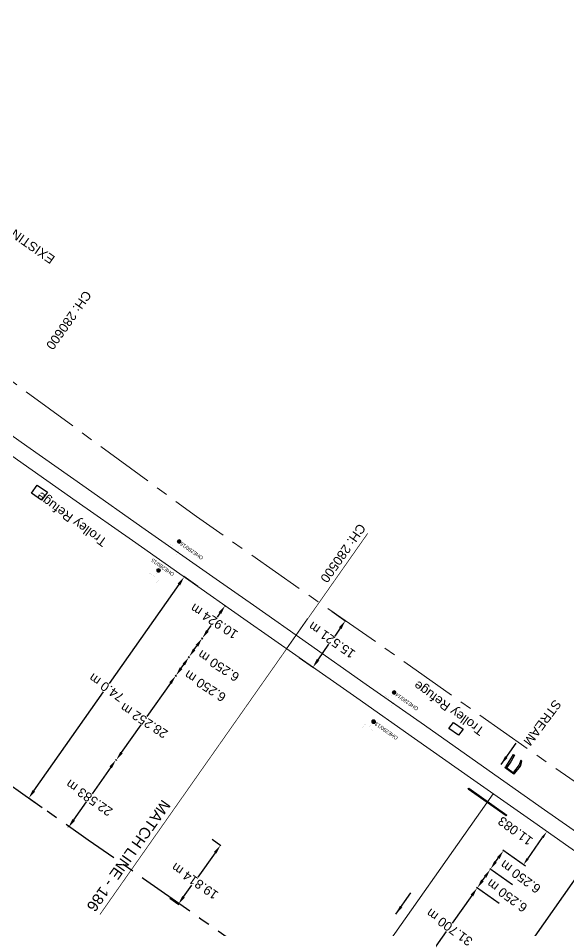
# Model space of a CAD drawing. Header units: metres. Extents: x 646303 to 662875, y 3366650 to 3378730.
# Drawn here: x 660478.3 to 660628.8, y 3368228 to 3368477.6 of the extents above; entities that cross this region are included whole.
import ezdxf
from ezdxf.enums import TextEntityAlignment as Align

# ---------------------------------------------------------------- set-up
doc = ezdxf.new("R2010")
doc.units = ezdxf.units.M
doc.header["$MEASUREMENT"] = 0
doc.header["$PDMODE"] = 3
doc.header["$PDSIZE"] = 0.5
doc.linetypes.add('CENTER', pattern=[50.8, 31.75, -6.35, 6.35, -6.35])
doc.linetypes.add('PHANTOM2', pattern=[1.25, 0.625, -0.125, 0.125, -0.125, 0.125, -0.125])
for name, color, linetype, lineweight in [('BOUNDARY DIMENTION', 10, 'Continuous', 0), ('BRIDGE DETAILS PLAN', 7, 'Continuous', 0), ('CANAL BOTTOM', 5, 'Continuous', 0), ('Existing Chainage', 7, 'Continuous', 0), ('Existing IR Track', 143, 'Continuous', 0), ('Existing Railway Boundary', 7, 'CENTER', 0), ('OHE MAST', 8, 'Continuous', 0), ('OHE MAST TEXT', 8, 'Continuous', 0)]:
    doc.layers.add(name, color=color, linetype=linetype, lineweight=lineweight)
for name, color, linetype in [('CULVERT_PARAPET', 7, 'Continuous'), ('DFCC Boundary', 6, 'CENTER'), ('Dimension', 10, 'Continuous'), ('MATCH LINE', 7, 'Continuous'), ('RETAINING_WALL', 7, 'Continuous'), ('Side Details', 251, 'Continuous'), ('TOPO_TEXT', 251, 'Continuous'), ('TROLLEY_STAND', 7, 'Continuous')]:
    doc.layers.add(name, color=color, linetype=linetype)
doc.styles.get("Standard").update_dxf_attribs({"font": 'arial.ttf'})
doc.styles.add('Style-Arial', font='arial.ttf')
doc.dimstyles.new('DIM', dxfattribs={"dimtxt": 2.5, "dimasz": 2.5, "dimexe": 0.18, "dimexo": 0.0625, "dimgap": 0.09, "dimtad": 0, "dimtih": 1, "dimtoh": 1, "dimdec": 3, "dimzin": 0, "dimdsep": 46, "dimtxsty": 'Standard', "dimcen": 0.09, "dimadec": 0, "dimazin": 0, "dimtfac": 1, "dimtdec": 3, "dimtofl": 0, "dimtmove": 0, "dimatfit": 3, "dimfxl": 1, "dimtolj": 1, "dimtzin": 0, "dimarcsym": 0})
doc.dimstyles.new('ISO-25', dxfattribs={"dimtxt": 2.5, "dimasz": 2.5, "dimexe": 1.25, "dimexo": 0.625, "dimtad": 1, "dimtxsty": 'Standard', "dimcen": 2.5, "dimadec": 0, "dimazin": 0, "dimtfac": 1, "dimtmove": 0, "dimatfit": 3, "dimfxl": 1, "dimarcsym": 0})
doc.dimstyles.get("Standard").update_dxf_attribs({"dimtxt": 2.5, "dimasz": 2, "dimexe": 0.18, "dimexo": 0.0625, "dimgap": 0.09, "dimtad": 0, "dimtih": 1, "dimtoh": 1, "dimdec": 3, "dimzin": 0, "dimdsep": 46, "dimtxsty": 'Standard', "dimcen": 0.09, "dimadec": 0, "dimazin": 0, "dimtfac": 1, "dimtdec": 3, "dimtofl": 0, "dimtmove": 0, "dimatfit": 3, "dimfxl": 1, "dimtolj": 1, "dimtzin": 0, "dimarcsym": 0})

# ---------------------------------------------------------------- blocks, each defined once
blk = doc.blocks.new('OHE MAST')
h = blk.add_hatch(color=256)
edge = h.paths.add_edge_path()
edge.add_arc((0, 0), 0.514, 0, 360)
at = {"const_width": 0.01, "flags": 128}
for points in [[(1.5, 3.5), (1.5, 2), (-1.5, 2), (-1.5, 3.5)], [(0, 2), (0, 0)]]:
    blk.add_lwpolyline(points, dxfattribs=at)
blk.add_circle((0, 0), 0.514)
blk = doc.blocks.new('*D1570')
at = {"layer": 'Defpoints', "color": 0, "transparency": 16777216}
for p in [(660607.38, 3368244.77), (660613.44, 3368240.5), (660609.84, 3368235.39)]:
    blk.add_point(p, dxfattribs=at)
at = {"layer": 'Dimension', "color": 0, "lineweight": -2, "transparency": 16777216}
for p, q in [((660605.22, 3368241.71), (660605.94, 3368242.73)), ((660613.39, 3368240.53), (660607.23, 3368244.88)), ((660609.79, 3368235.43), (660603.63, 3368239.77))]:
    blk.add_line(p, q, dxfattribs=at)
at = {"layer": 'Dimension', "color": 0, "transparency": 16777216}
for points in [[(660606.28, 3368242.49), (660605.6, 3368242.97), (660607.38, 3368244.77)], [(660605.56, 3368241.47), (660604.88, 3368241.95), (660603.78, 3368239.66)]]:
    blk.add_solid(points, dxfattribs=at)
at = {"layer": 'Dimension', "color": 0, "lineweight": 0, "transparency": 16777216, "insert": (660611.94, 3368237.57), "char_height": 2.5, "attachment_point": 5, "rotation": 143.8187}
blk.add_mtext('\\A1;6.250 m', dxfattribs=at)
blk = doc.blocks.new('*D1571')
at = {"layer": 'Defpoints', "color": 0, "transparency": 16777216}
for p in [(660610.98, 3368249.88), (660617.04, 3368245.61), (660613.44, 3368240.5)]:
    blk.add_point(p, dxfattribs=at)
at = {"layer": 'Dimension', "color": 0, "lineweight": -2, "transparency": 16777216}
for p, q in [((660608.82, 3368246.82), (660609.54, 3368247.84)), ((660616.99, 3368245.64), (660610.83, 3368249.98)), ((660613.39, 3368240.53), (660607.23, 3368244.88))]:
    blk.add_line(p, q, dxfattribs=at)
at = {"layer": 'Dimension', "color": 0, "transparency": 16777216}
for points in [[(660609.88, 3368247.6), (660609.2, 3368248.08), (660610.98, 3368249.88)], [(660609.16, 3368246.58), (660608.48, 3368247.06), (660607.38, 3368244.77)]]:
    blk.add_solid(points, dxfattribs=at)
at = {"layer": 'Dimension', "color": 0, "lineweight": 0, "transparency": 16777216, "insert": (660615.61, 3368242.73), "char_height": 2.5, "attachment_point": 5, "rotation": 143.8187}
blk.add_mtext('\\A1;6.250 m', dxfattribs=at)
blk = doc.blocks.new('*D1572')
at = {"layer": 'Defpoints', "color": 0, "transparency": 16777216}
for p in [(660603.78, 3368239.66), (660609.84, 3368235.39), (660591.58, 3368209.48)]:
    blk.add_point(p, dxfattribs=at)
at = {"layer": 'Dimension', "color": 0, "lineweight": -2, "transparency": 16777216}
for p, q in [((660609.79, 3368235.43), (660603.63, 3368239.77)), ((660602.34, 3368237.62), (660596.98, 3368230.03)), ((660586.95, 3368215.8), (660595.41, 3368227.79)), ((660591.53, 3368209.52), (660585.37, 3368213.86))]:
    blk.add_line(p, q, dxfattribs=at)
at = {"layer": 'Dimension', "color": 0, "transparency": 16777216}
for points in [[(660602.68, 3368237.38), (660602, 3368237.86), (660603.78, 3368239.66)], [(660587.29, 3368215.56), (660586.61, 3368216.04), (660585.51, 3368213.75)]]:
    blk.add_solid(points, dxfattribs=at)
at = {"layer": 'Dimension', "color": 0, "lineweight": 0, "transparency": 16777216, "insert": (660596.19, 3368228.91), "char_height": 2.5, "attachment_point": 5, "rotation": 143.8187}
blk.add_mtext('\\A1;31.700 m', dxfattribs=at)
blk = doc.blocks.new('*D1573')
at = {"layer": 'Defpoints', "color": 0, "transparency": 16777216}
for p in [(660622.82, 3368255.09), (660622.82, 3368255.09), (660616.44, 3368246.03)]:
    blk.add_point(p, dxfattribs=at)
at = {"layer": 'Dimension', "color": 0, "lineweight": -2, "transparency": 16777216}
for p, q in [((660617.59, 3368247.67), (660621.67, 3368253.46)), ((660616.34, 3368246.1), (660616.33, 3368246.11))]:
    blk.add_line(p, q, dxfattribs=at)
at = {"layer": 'Dimension', "color": 0, "transparency": 16777216}
for points in [[(660621.94, 3368253.27), (660621.39, 3368253.65), (660622.82, 3368255.09)], [(660617.86, 3368247.48), (660617.31, 3368247.86), (660616.43, 3368246.04)]]:
    blk.add_solid(points, dxfattribs=at)
at = {"layer": 'Dimension', "color": 0, "lineweight": 0, "transparency": 16777216, "insert": (660614.22, 3368255.25), "char_height": 2.5, "attachment_point": 5, "rotation": 143.8187, "style": 'Style-Arial'}
blk.add_mtext('\\A1;11.083', dxfattribs=at)
blk = doc.blocks.new('TerminatorOpen_0.5')
at = {"color": 0, "linetype": 'ByBlock', "lineweight": -2}
for q in [(-1, 0.25), (-1, 0), (-1, -0.25)]:
    blk.add_line((0, 0), q, dxfattribs=at)
blk = doc.blocks.new('*D1607')
at = {"layer": 'Defpoints', "color": 0, "transparency": 16777216}
for p in [(660521.29, 3368297.81), (660521.38, 3368297.75), (660505.01, 3368274.72)]:
    blk.add_point(p, dxfattribs=at)
at = {"layer": 'Dimension', "color": 0, "lineweight": -2, "transparency": 16777216}
for p, q in [((660521.34, 3368297.78), (660521.53, 3368297.65)), ((660519.94, 3368295.71), (660513.48, 3368286.55)), ((660506.54, 3368276.7), (660511.91, 3368284.32)), ((660505.06, 3368274.69), (660505.25, 3368274.55))]:
    blk.add_line(p, q, dxfattribs=at)
at = {"layer": 'Dimension', "color": 0, "transparency": 16777216}
for points in [[(660519.6, 3368295.95), (660520.28, 3368295.47), (660521.38, 3368297.75)], [(660506.2, 3368276.94), (660506.88, 3368276.46), (660505.1, 3368274.66)]]:
    blk.add_solid(points, dxfattribs=at)
at = {"layer": 'Dimension', "color": 0, "lineweight": 0, "transparency": 16777216, "insert": (660512.7, 3368285.43), "char_height": 2.5, "attachment_point": 5, "rotation": 147}
blk.add_mtext('\\A1;28.252 m', dxfattribs=at)
blk = doc.blocks.new('*D1608')
at = {"layer": 'Defpoints', "color": 0, "transparency": 16777216}
for p in [(660524.74, 3368303.02), (660524.99, 3368302.85), (660521.14, 3368297.92)]:
    blk.add_point(p, dxfattribs=at)
at = {"layer": 'Dimension', "color": 0, "lineweight": -2, "transparency": 16777216}
for p, q in [((660524.8, 3368302.99), (660525.14, 3368302.75)), ((660522.83, 3368299.79), (660523.55, 3368300.81)), ((660521.19, 3368297.88), (660521.54, 3368297.64))]:
    blk.add_line(p, q, dxfattribs=at)
at = {"layer": 'Dimension', "color": 0, "transparency": 16777216}
for points in [[(660523.21, 3368301.05), (660523.89, 3368300.57), (660524.99, 3368302.85)], [(660522.49, 3368300.03), (660523.17, 3368299.55), (660521.39, 3368297.74)]]:
    blk.add_solid(points, dxfattribs=at)
at = {"layer": 'Dimension', "color": 0, "lineweight": 0, "transparency": 16777216, "insert": (660529.41, 3368294.91), "char_height": 2.5, "attachment_point": 5, "rotation": 147}
blk.add_mtext('\\A1;6.250 m', dxfattribs=at)
blk = doc.blocks.new('*D1609')
at = {"layer": 'Defpoints', "color": 0, "transparency": 16777216}
for p in [(660528.35, 3368308.13), (660528.59, 3368307.96), (660524.74, 3368303.02)]:
    blk.add_point(p, dxfattribs=at)
at = {"layer": 'Dimension', "color": 0, "lineweight": -2, "transparency": 16777216}
for p, q in [((660528.4, 3368308.1), (660528.74, 3368307.86)), ((660526.43, 3368304.89), (660527.15, 3368305.92)), ((660524.8, 3368302.99), (660525.14, 3368302.75))]:
    blk.add_line(p, q, dxfattribs=at)
at = {"layer": 'Dimension', "color": 0, "transparency": 16777216}
for points in [[(660526.81, 3368306.16), (660527.49, 3368305.68), (660528.59, 3368307.96)], [(660526.09, 3368305.13), (660526.77, 3368304.65), (660524.99, 3368302.85)]]:
    blk.add_solid(points, dxfattribs=at)
at = {"layer": 'Dimension', "color": 0, "lineweight": 0, "transparency": 16777216, "insert": (660533.06, 3368300.44), "char_height": 2.5, "attachment_point": 5, "rotation": 147}
blk.add_mtext('\\A1;6.250 m', dxfattribs=at)
blk = doc.blocks.new('*D1610')
at = {"layer": 'Defpoints', "color": 0, "transparency": 16777216}
for p in [(660534.63, 3368317.07), (660534.88, 3368316.9), (660528.35, 3368308.13)]:
    blk.add_point(p, dxfattribs=at)
at = {"layer": 'Dimension', "color": 0, "lineweight": -2, "transparency": 16777216}
for p, q in [((660534.68, 3368317.03), (660535.02, 3368316.79)), ((660533.44, 3368314.85), (660532.66, 3368313.73)), ((660530.04, 3368310), (660531.08, 3368311.49)), ((660528.4, 3368308.09), (660528.75, 3368307.85))]:
    blk.add_line(p, q, dxfattribs=at)
at = {"layer": 'Dimension', "color": 0, "transparency": 16777216}
for points in [[(660533.1, 3368315.09), (660533.78, 3368314.61), (660534.88, 3368316.9)], [(660529.69, 3368310.24), (660530.38, 3368309.76), (660528.6, 3368307.95)]]:
    blk.add_solid(points, dxfattribs=at)
at = {"layer": 'Dimension', "color": 0, "lineweight": 0, "transparency": 16777216, "insert": (660531.87, 3368312.61), "char_height": 2.5, "attachment_point": 5, "rotation": 147}
blk.add_mtext('\\A1;10.924 m', dxfattribs=at)
blk = doc.blocks.new('*D1738')
at = {"layer": 'Defpoints', "color": 0, "linetype": 'ByBlock', "ltscale": 0.5, "transparency": 16777216}
for p in [(660563.96, 3368315.44), (660567.76, 3368312.78), (660555.07, 3368302.72)]:
    blk.add_point(p, dxfattribs=at)
at = {"layer": 'Existing Railway Boundary', "color": 0, "linetype": 'ByBlock', "lineweight": -2, "ltscale": 0.5, "transparency": 16777216}
for p, q in [((660564.01, 3368315.4), (660567.9, 3368312.68)), ((660566.32, 3368310.73), (660564.82, 3368308.59)), ((660560.29, 3368302.11), (660563.26, 3368306.35)), ((660555.12, 3368302.68), (660559.01, 3368299.96))]:
    blk.add_line(p, q, dxfattribs=at)
at = {"layer": 'Existing Railway Boundary', "color": 0, "linetype": 'ByBlock', "ltscale": 0.5, "transparency": 16777216}
for points in [[(660565.98, 3368310.97), (660566.67, 3368310.5), (660567.76, 3368312.78)], [(660559.95, 3368302.35), (660560.64, 3368301.87), (660558.86, 3368300.06)]]:
    blk.add_solid(points, dxfattribs=at)
at = {"layer": 'Existing Railway Boundary', "color": 0, "linetype": 'ByBlock', "ltscale": 0.5, "transparency": 16777216, "insert": (660564.04, 3368307.47), "char_height": 2.5, "attachment_point": 5, "rotation": 145}
blk.add_mtext('\\A1;15.521 m', dxfattribs=at)
blk = doc.blocks.new('*D1461')
at = {"layer": 'BOUNDARY DIMENTION', "color": 0, "lineweight": -2, "transparency": 16777216}
for p, q in [((662244.85, 3367095.44), (662244.16, 3367095.87)), ((662242.98, 3367093.66), (662239.54, 3367088.19)), ((662233.82, 3367079.1), (662238.08, 3367085.88)), ((662233.03, 3367076.64), (662232.33, 3367077.07))]:
    blk.add_line(p, q, dxfattribs=at)
at = {"layer": 'BOUNDARY DIMENTION', "color": 0, "transparency": 16777216}
for points in [[(662242.62, 3367093.88), (662243.33, 3367093.44), (662244.31, 3367095.78)], [(662233.46, 3367079.32), (662234.17, 3367078.87), (662232.49, 3367076.98)]]:
    blk.add_solid(points, dxfattribs=at)
at = {"layer": 'Defpoints', "color": 0, "linetype": 'Continuous', "ltscale": 0.5, "transparency": 16777216}
for p in [(647418.1, 3377902.15), (647420.31, 3377900.52), (647398.68, 3377871.33)]:
    blk.add_point(p, dxfattribs=at)
at = {"layer": 'Defpoints', "color": 0, "transparency": 16777216}
for p in [(662244.31, 3367095.78), (662244.9, 3367095.41), (662233.08, 3367076.61)]:
    blk.add_point(p, dxfattribs=at)
at = {"layer": 'DFCC Boundary', "color": 0, "linetype": 'Continuous', "lineweight": -2, "ltscale": 0.5, "transparency": 16777216}
for p, q in [((647420.26, 3377900.55), (647417.96, 3377902.26)), ((647416.61, 3377900.14), (647413.17, 3377895.5)), ((647397.96, 3377874.97), (647411.54, 3377893.3)), ((647398.63, 3377871.36), (647396.32, 3377873.07))]:
    blk.add_line(p, q, dxfattribs=at)
at = {"layer": 'DFCC Boundary', "color": 0, "linetype": 'Continuous', "ltscale": 0.5, "transparency": 16777216}
for points in [[(647416.28, 3377900.39), (647416.95, 3377899.9), (647418.1, 3377902.15)], [(647397.62, 3377875.22), (647398.29, 3377874.72), (647396.47, 3377872.96)]]:
    blk.add_solid(points, dxfattribs=at)
at = {"layer": 'BOUNDARY DIMENTION', "color": 0, "transparency": 16777216, "insert": (662238.81, 3367087.03), "char_height": 2.5, "attachment_point": 5, "rotation": 145}
blk.add_mtext('\\A1;22.208 m', dxfattribs=at)
at = {"layer": 'DFCC Boundary', "color": 0, "linetype": 'Continuous', "ltscale": 0.5, "transparency": 16777216, "insert": (647412.36, 3377894.4), "char_height": 2.5, "attachment_point": 5, "rotation": 145}
blk.add_mtext('\\A1;36.332 m', dxfattribs=at)
blk = doc.blocks.new('*D1462')
at = {"layer": 'BOUNDARY DIMENTION', "color": 0, "lineweight": -2, "transparency": 16777216}
for p, q in [((662551.8, 3366887.49), (662550.44, 3366888.48)), ((662549.11, 3366886.35), (662541.43, 3366875.79)), ((662534.84, 3366866.73), (662539.82, 3366873.58)), ((662534.58, 3366863.83), (662533.22, 3366864.82))]:
    blk.add_line(p, q, dxfattribs=at)
at = {"layer": 'BOUNDARY DIMENTION', "color": 0, "transparency": 16777216}
for points in [[(662548.78, 3366886.6), (662549.45, 3366886.11), (662550.58, 3366888.38)], [(662534.5, 3366866.98), (662535.18, 3366866.49), (662533.37, 3366864.71)]]:
    blk.add_solid(points, dxfattribs=at)
at = {"layer": 'Defpoints', "color": 0, "linetype": 'Continuous', "ltscale": 0.5, "transparency": 16777216}
for p in [(647247.45, 3378028.49), (647249.19, 3378027.21), (647225.93, 3377999.21)]:
    blk.add_point(p, dxfattribs=at)
at = {"layer": 'Defpoints', "color": 0, "transparency": 16777216}
for p in [(662551.85, 3366887.45), (662533.37, 3366864.71), (662534.63, 3366863.79)]:
    blk.add_point(p, dxfattribs=at)
at = {"layer": 'DFCC Boundary', "color": 0, "linetype": 'Continuous', "lineweight": -2, "ltscale": 0.5, "transparency": 16777216}
for p, q in [((647247.5, 3378028.45), (647249.34, 3378027.1)), ((647247.71, 3378025.19), (647242.02, 3378017.45)), ((647229.16, 3377999.94), (647240.4, 3378015.24)), ((647225.98, 3377999.17), (647227.82, 3377997.82))]:
    blk.add_line(p, q, dxfattribs=at)
at = {"layer": 'DFCC Boundary', "color": 0, "linetype": 'Continuous', "ltscale": 0.5, "transparency": 16777216}
for points in [[(647247.37, 3378025.44), (647248.05, 3378024.94), (647249.19, 3378027.21)], [(647228.82, 3378000.19), (647229.49, 3377999.7), (647227.68, 3377997.93)]]:
    blk.add_solid(points, dxfattribs=at)
at = {"layer": 'BOUNDARY DIMENTION', "color": 0, "transparency": 16777216, "insert": (662540.62, 3366874.68), "char_height": 2.5, "attachment_point": 5, "rotation": 145}
blk.add_mtext('\\A1;29.264 m', dxfattribs=at)
at = {"layer": 'DFCC Boundary', "color": 0, "linetype": 'Continuous', "ltscale": 0.5, "transparency": 16777216, "insert": (647241.21, 3378016.35), "char_height": 2.5, "attachment_point": 5, "rotation": 145}
blk.add_mtext('\\A1;36.332 m', dxfattribs=at)
blk = doc.blocks.new('*D1463')
at = {"layer": 'BOUNDARY DIMENTION', "color": 0, "lineweight": -2, "transparency": 16777216}
for p, q in [((662172.51, 3367140.93), (662173.68, 3367140.19)), ((662172.2, 3367138.17), (662169.01, 3367133.1)), ((662164.89, 3367126.55), (662167.55, 3367130.78)), ((662162.55, 3367125.07), (662163.71, 3367124.34))]:
    blk.add_line(p, q, dxfattribs=at)
at = {"layer": 'BOUNDARY DIMENTION', "color": 0, "transparency": 16777216}
for points in [[(662171.85, 3367138.39), (662172.55, 3367137.95), (662173.53, 3367140.29)], [(662164.54, 3367126.77), (662165.24, 3367126.33), (662163.56, 3367124.44)]]:
    blk.add_solid(points, dxfattribs=at)
at = {"layer": 'Defpoints', "color": 0, "linetype": 'Continuous', "ltscale": 0.5, "transparency": 16777216}
for p in [(647211.24, 3378055.28), (647211.52, 3378055.08), (647189.88, 3378025.9)]:
    blk.add_point(p, dxfattribs=at)
at = {"layer": 'Defpoints', "color": 0, "transparency": 16777216}
for p in [(662172.46, 3367140.96), (662173.53, 3367140.29), (662162.49, 3367125.11)]:
    blk.add_point(p, dxfattribs=at)
at = {"layer": 'DFCC Boundary', "color": 0, "linetype": 'Continuous', "lineweight": -2, "ltscale": 0.5, "transparency": 16777216}
for p, q in [((647211.47, 3378055.12), (647211.1, 3378055.39)), ((647209.75, 3378053.28), (647208.18, 3378051.16)), ((647191.09, 3378028.11), (647206.55, 3378048.96)), ((647189.83, 3378025.93), (647189.46, 3378026.21))]:
    blk.add_line(p, q, dxfattribs=at)
at = {"layer": 'DFCC Boundary', "color": 0, "linetype": 'Continuous', "ltscale": 0.5, "transparency": 16777216}
for points in [[(647209.42, 3378053.52), (647210.09, 3378053.03), (647211.24, 3378055.28)], [(647190.76, 3378028.36), (647191.43, 3378027.86), (647189.6, 3378026.1)]]:
    blk.add_solid(points, dxfattribs=at)
at = {"layer": 'BOUNDARY DIMENTION', "color": 0, "transparency": 16777216, "insert": (662168.28, 3367131.94), "char_height": 2.5, "attachment_point": 5, "rotation": 145}
blk.add_mtext('\\A1;18.726 m', dxfattribs=at)
at = {"layer": 'DFCC Boundary', "color": 0, "linetype": 'Continuous', "ltscale": 0.5, "transparency": 16777216, "insert": (647207.37, 3378050.06), "char_height": 2.5, "attachment_point": 5, "rotation": 145}
blk.add_mtext('\\A1;36.332 m', dxfattribs=at)
blk = doc.blocks.new('*D1515')
at = {"layer": 'BOUNDARY DIMENTION', "color": 0, "lineweight": -2, "transparency": 16777216}
for p, q in [((660531.3, 3368252.97), (660533.73, 3368251.24)), ((660532.13, 3368249.31), (660527.36, 3368242.63)), ((660523.52, 3368237.25), (660525.78, 3368240.4)), ((660519.79, 3368236.84), (660522.22, 3368235.11))]:
    blk.add_line(p, q, dxfattribs=at)
at = {"layer": 'BOUNDARY DIMENTION', "color": 0, "transparency": 16777216}
for points in [[(660531.79, 3368249.55), (660532.47, 3368249.06), (660533.58, 3368251.34)], [(660523.18, 3368237.49), (660523.86, 3368237.01), (660522.07, 3368235.21)]]:
    blk.add_solid(points, dxfattribs=at)
at = {"layer": 'Defpoints', "color": 0, "transparency": 16777216}
for p in [(660531.25, 3368253), (660533.58, 3368251.34), (660519.74, 3368236.87)]:
    blk.add_point(p, dxfattribs=at)
at = {"layer": 'BOUNDARY DIMENTION', "color": 0, "transparency": 16777216, "insert": (660526.57, 3368241.52), "char_height": 2.5, "attachment_point": 5, "rotation": 145}
blk.add_mtext('\\A1;19.814 m', dxfattribs=at)
blk = doc.blocks.new('*D1909')
at = {"layer": 'BOUNDARY DIMENTION', "color": 0, "lineweight": -2, "transparency": 16777216}
for p, q in [((660503.58, 3368272.67), (660498.49, 3368265.43)), ((660504.96, 3368274.76), (660504.87, 3368274.82)), ((660493.47, 3368258.28), (660496.92, 3368263.19)), ((660491.98, 3368256.27), (660491.89, 3368256.34))]:
    blk.add_line(p, q, dxfattribs=at)
at = {"layer": 'BOUNDARY DIMENTION', "color": 0, "transparency": 16777216}
for points in [[(660503.23, 3368272.91), (660503.92, 3368272.43), (660505.01, 3368274.72)], [(660493.13, 3368258.52), (660493.81, 3368258.04), (660492.03, 3368256.24)]]:
    blk.add_solid(points, dxfattribs=at)
at = {"layer": 'Defpoints', "color": 0, "transparency": 16777216}
for p in [(660505.01, 3368274.72), (660492.03, 3368256.24), (660492.03, 3368256.24)]:
    blk.add_point(p, dxfattribs=at)
at = {"layer": 'BOUNDARY DIMENTION', "color": 0, "transparency": 16777216, "insert": (660497.7, 3368264.31), "char_height": 2.5, "attachment_point": 5, "rotation": 145}
blk.add_mtext('\\A1;22.583 m', dxfattribs=at)
blk = doc.blocks.new('*D1889')
at = {"layer": 'Defpoints', "color": 0, "linetype": 'Continuous', "ltscale": 0.5, "transparency": 16777216}
for p in [(660633.45, 3368247.69), (660634.07, 3368247.25), (660591.04, 3368187.05)]:
    blk.add_point(p, dxfattribs=at)
at = {"layer": 'DFCC Boundary', "color": 0, "linetype": 'Continuous', "lineweight": -2, "ltscale": 0.5, "transparency": 16777216}
for p, q in [((660632.64, 3368245.2), (660613.65, 3368218.05)), ((660633.5, 3368247.65), (660634.22, 3368247.15)), ((660593.09, 3368188.66), (660612.08, 3368215.81)), ((660591.09, 3368187.01), (660591.81, 3368186.51))]:
    blk.add_line(p, q, dxfattribs=at)
at = {"layer": 'DFCC Boundary', "color": 0, "linetype": 'Continuous', "ltscale": 0.5, "transparency": 16777216}
for points in [[(660632.3, 3368245.44), (660632.98, 3368244.96), (660634.07, 3368247.25)], [(660592.75, 3368188.9), (660593.43, 3368188.42), (660591.66, 3368186.61)]]:
    blk.add_solid(points, dxfattribs=at)
at = {"layer": 'DFCC Boundary', "color": 0, "linetype": 'Continuous', "ltscale": 0.5, "transparency": 16777216, "insert": (660612.87, 3368216.93), "char_height": 2.5, "attachment_point": 5, "rotation": 145}
blk.add_mtext('\\A1;74.0 m', dxfattribs=at)
blk = doc.blocks.new('*D1752')
at = {"layer": 'Defpoints', "color": 0, "linetype": 'Continuous', "ltscale": 0.5, "transparency": 16777216}
for p in [(660523.68, 3368324.76), (660527.46, 3368322.1), (660484.93, 3368261.54)]:
    blk.add_point(p, dxfattribs=at)
at = {"layer": 'DFCC Boundary', "color": 0, "linetype": 'Continuous', "lineweight": -2, "ltscale": 0.5, "transparency": 16777216}
for p, q in [((660522.24, 3368322.71), (660503.2, 3368295.6)), ((660527.41, 3368322.14), (660523.53, 3368324.86)), ((660482.59, 3368266.24), (660501.63, 3368293.36)), ((660484.88, 3368261.58), (660481, 3368264.3))]:
    blk.add_line(p, q, dxfattribs=at)
at = {"layer": 'DFCC Boundary', "color": 0, "linetype": 'Continuous', "ltscale": 0.5, "transparency": 16777216}
for points in [[(660521.9, 3368322.95), (660522.58, 3368322.47), (660523.68, 3368324.76)], [(660482.25, 3368266.48), (660482.93, 3368266.01), (660481.15, 3368264.2)]]:
    blk.add_solid(points, dxfattribs=at)
at = {"layer": 'DFCC Boundary', "color": 0, "linetype": 'Continuous', "ltscale": 0.5, "transparency": 16777216, "insert": (660502.41, 3368294.48), "char_height": 2.5, "attachment_point": 5, "rotation": 145}
blk.add_mtext('\\A1;74.0 m', dxfattribs=at)

msp = doc.modelspace()

# ---------------------------------------------------------------- linework, layer by layer
at = {"layer": 'BRIDGE DETAILS PLAN', "color": 7, "linetype": 'Continuous', "lineweight": 0, "flags": 128}
msp.add_lwpolyline([(660608.1437, 3368265.435), (660538.2946, 3368166.1932)], dxfattribs=at)
at = {"layer": 'CULVERT_PARAPET', "linetype": 'Continuous'}
msp.add_polyline3d([(660613.793, 3368270.783, 270.451), (660611.401, 3368272.565, 270.439), (660611.551, 3368272.775, 270.442), (660613.943, 3368270.993, 270.442)], close=True, dxfattribs=at)
msp.add_polyline3d([(660601.288, 3368266.724, 270.414), (660601.469, 3368267.01, 270.422), (660611.923, 3368259.559, 270.397), (660611.707, 3368259.358, 270.395), (660601.288, 3368266.724, 270.414)], dxfattribs=at)
at = {"layer": 'DFCC Boundary', "ltscale": 0.5, "flags": 128}
msp.add_lwpolyline([(662565.6431, 3366842.0459), (662548.217, 3366854.2838), (662532.9064, 3366864.9999), (662517.5595, 3366875.7415), (662503.9915, 3366885.2805), (662490.4749, 3366894.7833), (662474.3945, 3366906.0736), (662458.24, 3366917.4159), (662441.4584, 3366929.1606), (662424.5366, 3366941.0035), (662407.7649, 3366952.7786), (662401.9048, 3366956.8928), (662320.9687, 3367015.5234), (662173.0911, 3367118.297), (662018.0169, 3367217.942), (662022.9408, 3367225.2355), (661945.6773, 3367280.5926), (661744.5178, 3367412.7853), (661728.4159, 3367389.8783), (661409.5023, 3367613.7762), (661431.3001, 3367645.1669), (661427.7408, 3367647.6718), (661418.8583, 3367653.9104), (661409.9095, 3367660.1956), (661395.2505, 3367670.5394), (661384.8196, 3367677.9127), (661375.1078, 3367684.7268), (661367.5374, 3367690.0517), (661358.0886, 3367696.6907), (661348.6239, 3367703.3322), (661344.5162, 3367706.2202), (661344.9668, 3367706.8618), (661335.3627, 3367713.6144), (661327.3851, 3367719.2077), (661318.2791, 3367725.5812), (661309.8813, 3367731.4842), (661284.4315, 3367749.4044), (661267.3402, 3367761.4491), (661243.4783, 3367778.4888), (661216.7453, 3367741.0546), (661213.241, 3367743.5572), (661195.5836, 3367756.6071), (661177.9702, 3367769.626), (661156.4467, 3367785.8356), (661148.0607, 3367792.1995), (661133.6905, 3367803.0041), (661119.5191, 3367813.6733), (661105.6946, 3367823.9215), (661093.9054, 3367832.6241), (661077.5228, 3367844.5054), (661061.2799, 3367856.285), (661045.32, 3367867.5775), (661029.0726, 3367879.0734), (661013.2584, 3367890.1762), (660997.2782, 3367901.3956), (660980.9788, 3367912.8451), (660964.6327, 3367924.3276), (660947.3461, 3367936.4864), (660930.1333, 3367948.5934), (660912.5707, 3367960.9093), (660894.9306, 3367973.2796), (660877.6422, 3367985.4277), (660860.2634, 3367997.6393), (660842.9781, 3368009.8166), (660825.4983, 3368022.131), (660811.339, 3368032.2028), (660797.4119, 3368042.1094), (660782.5128, 3368052.5993), (660767.4808, 3368063.1827), (660751.0012, 3368074.7254), (660734.3125, 3368086.4147), (660719.3275, 3368096.9585), (660704.3795, 3368107.4761), (660688.7093, 3368118.477), (660672.9397, 3368129.5475), (660655.797, 3368141.5941), (660638.5652, 3368153.7032), (660622.8618, 3368164.7374), (660607.1396, 3368175.7847), (660591.9852, 3368186.3839), (660576.7315, 3368197.0526), (660560.3095, 3368208.6108), (660544.116, 3368220.0082), (660528.3397, 3368231.0748), (660512.5414, 3368242.1568), (660497.4509, 3368252.7533), (660482.4222, 3368263.3065), (660466.968, 3368274.1704), (660451.6169, 3368284.9618), (660435.5277, 3368296.2674), (660419.4587, 3368307.5588), (660403.2343, 3368318.9753), (660387.0692, 3368330.3501), (660371.9016, 3368340.9863), (660362.0092, 3368347.9233), (660341.7308, 3368362.192), (660326.8725, 3368372.6492), (660312.0627, 3368383.0453), (660297.0115, 3368393.6109), (660281.2321, 3368404.7091), (660265.4328, 3368415.8212), (660253.8818, 3368423.9326), (660242.0763, 3368432.2231), (660226.6332, 3368443.1155), (660211.0272, 3368454.1226), (660195.2302, 3368465.2236), (660179.3654, 3368476.3723), (660162.5154, 3368488.1794), (660145.4635, 3368500.1281), (660129.3603, 3368511.4565), (660113.1961, 3368522.8278), (660097.2382, 3368534.0507), (660081.2523, 3368545.2932), (660064.458, 3368557.1251), (660047.7677, 3368568.8837), (660032.4691, 3368579.6352), (660017.2758, 3368590.3126), (660000.1632, 3368602.3052), (659983.0731, 3368614.282), (659967.2319, 3368625.4031), (659951.3427, 3368636.5582), (659932.0647, 3368650.1756), (659913.1258, 3368663.5536), (659898.2493, 3368674.0163), (659881.7667, 3368685.6055), (659866.0047, 3368696.7435), (659850.3373, 3368707.8146), (659834.6333, 3368718.8575), (659818.6461, 3368730.0995), (659804.3398, 3368740.181), (659789.9481, 3368750.3227), (659772.9194, 3368762.3136), (659755.8766, 3368774.3145), (659741.0752, 3368784.7603), (659726.3396, 3368795.1596), (659712.011, 3368805.2432), (659697.6029, 3368815.3827), (659684.3535, 3368824.7302), (659671.1528, 3368834.0432), (659654.2885, 3368845.8933), (659636.8714, 3368858.1319), (659622.1467, 3368868.7872), (659608.2832, 3368878.8192), (659592.7424, 3368889.7844), (659576.9096, 3368900.9551), (659562.5868, 3368911.0537), (659553.5917, 3368917.3959), (659534.7433, 3368930.6917), (659521.2685, 3368940.2021), (659508.0292, 3368949.5538), (659494.8098, 3368958.8914), (659481.3273, 3368968.4018), (659467.9498, 3368977.8382), (659454.4923, 3368987.2582), (659440.7837, 3368996.854), (659425.5597, 3369007.614), (659410.0492, 3369018.5753), (659397.5675, 3369027.3641), (659384.5623, 3369036.5214), (659370.5054, 3369046.4276), (659356.4132, 3369056.3585), (659342.3201, 3369066.3092), (659331.8447, 3369073.7055), (659314.7098, 3369085.825), (659301.2296, 3369095.3614), (659287.1805, 3369105.2924), (659273.0852, 3369115.2561), (659259.8762, 3369124.5882), (659246.575, 3369133.9855), (659233.3676, 3369143.319), (659220.1207, 3369152.6803), (659206.3404, 3369162.3938), (659192.4106, 3369172.2127), (659178.3672, 3369182.1367), (659164.3785, 3369192.022), (659162.9385, 3369193.0388), (659183.6795, 3369222.4635), (659172.119, 3369230.6258), (659159.1298, 3369239.7969), (659148.6068, 3369247.2055), (659138.0069, 3369254.6684), (659119.1994, 3369267.9214), (659100.365, 3369281.1933), (659085.533, 3369291.6533), (659070.676, 3369302.1309), (659061.4534, 3369308.6334), (659052.1019, 3369315.2268), (659038.8969, 3369324.5617), (659025.7603, 3369333.8483), (659012.2746, 3369343.3047), (659000.2935, 3369351.7058), (658985.7542, 3369361.9126), (658972.701, 3369371.0824), (658959.9309, 3369380.1093), (658947.2513, 3369389.0721), (658932.3759, 3369399.5827), (658921.8345, 3369407.031), (658905.9406, 3369418.2511), (658894.3687, 3369426.4196), (658881.1048, 3369435.7663), (658867.8714, 3369445.0915), (658853.3089, 3369455.3761), (658838.9326, 3369465.5292), (658823.5657, 3369476.1988), (658807.8953, 3369487.0791), (658792.9935, 3369497.6726), (658789.1301, 3369500.4191), (658764.5252, 3369517.7675), (658750.6615, 3369527.5465), (658735.8772, 3369537.9899), (658721.0329, 3369548.4756), (658706.8044, 3369558.4963), (658692.4812, 3369568.5836), (658679.0099, 3369578.0951), (658665.5152, 3369587.6232), (658651.2818, 3369597.6569), (658636.9905, 3369607.7316), (658622.1701, 3369618.1873), (658607.4224, 3369628.5918), (658593.6263, 3369638.3112), (658579.8399, 3369648.0238), (658566.1309, 3369657.6871), (658552.3621, 3369667.3926), (658537.8692, 3369677.626), (658523.3279, 3369687.8934), (658509.6438, 3369697.5459), (658495.8531, 3369707.2734), (658481.9269, 3369717.1048), (658467.9459, 3369726.9748), (658454.4251, 3369736.5125), (658440.9599, 3369746.011), (658427.1565, 3369755.7285), (658413.3787, 3369765.428), (658398.646, 3369775.8103), (658383.9067, 3369786.1972), (658371.4552, 3369794.9743), (658359.0483, 3369803.72), (658345.546, 3369813.2195), (658332.0048, 3369822.7464), (658318.5168, 3369832.2514), (658305.0219, 3369841.7615), (658291.2617, 3369851.4373), (658277.4987, 3369861.115), (658264.1625, 3369870.4871), (658250.7424, 3369879.918), (658237.5823, 3369889.1736), (658224.3865, 3369898.4543), (658209.4318, 3369909.0033), (658194.5636, 3369919.4914), (658180.151, 3369929.6325), (658165.7287, 3369939.7804), (658156.9292, 3369945.9856), (658133.9487, 3369962.1448), (658109.9616, 3369979.0407), (658086.1386, 3369995.8212), (658069.4823, 3370007.553), (658052.6981, 3370019.3752), (658033.9581, 3370032.6043), (658015.0826, 3370045.9289), (657994.939, 3370060.1316), (657974.6985, 3370074.4026), (657960.2252, 3370084.5842), (657945.643, 3370094.8424), (657928.629, 3370106.7917), (657911.5911, 3370118.7415), (657890.9691, 3370133.2895), (657870.7134, 3370147.5792), (657850.3966, 3370161.8284), (657830.1146, 3370176.0529), (657812.1714, 3370188.7253), (657794.2418, 3370201.388), (657775.9501, 3370214.2546), (657757.6685, 3370227.1142), (657736.4935, 3370242.019), (657715.8063, 3370256.5806), (657697.09, 3370269.7238), (657676.8418, 3370283.9453), (657670.0518, 3370288.7482), (657661.5164, 3370294.7857), (657642.367, 3370308.2307), (657623.1765, 3370321.7045), (657605.0199, 3370334.4839), (657586.8248, 3370347.2905), (657568.2781, 3370360.3555), (657549.69, 3370373.4497), (657534.1551, 3370384.3835), (657518.595, 3370395.335), (657503.5822, 3370405.9238), (657488.6113, 3370416.483), (657477.4694, 3370424.3177), (657456.7199, 3370394.899), (657452.1854, 3370398.0875), (657436.4649, 3370409.1418), (657420.2829, 3370420.542), (657404.1975, 3370431.8742), (657387.5582, 3370443.5761), (657370.8643, 3370455.3165), (657356.3586, 3370465.5498), (657342.0257, 3370475.6612), (657334.1018, 3370481.2282), (657342.1648, 3370492.6732), (657327.3432, 3370503.0861), (657304.5869, 3370519.0736), (657286.4992, 3370531.7939), (657268.5013, 3370544.451), (657251.4778, 3370556.4153), (657234.5183, 3370568.3346), (657219.7856, 3370578.7204), (657205.1604, 3370589.0304), (657189.9505, 3370599.7163), (657174.7446, 3370610.3994), (657157.229, 3370622.7139), (657139.8436, 3370634.9368), (657122.2775, 3370647.282), (657104.8724, 3370659.514), (657088.6726, 3370670.9041), (657072.3463, 3370682.3832), (657052.4463, 3370696.3561), (657032.2468, 3370710.5392), (657017.2111, 3370721.1335), (657002.3465, 3370731.6074), (656985.5169, 3370743.3847), (656968.6279, 3370755.2036), (656952.6202, 3370766.4469), (656936.5129, 3370777.7603), (656917.7376, 3370790.961), (656898.7021, 3370804.3447), (656880.5471, 3370817.1216), (656862.3859, 3370829.9029), (656845.3825, 3370841.8619), (656828.6857, 3370853.6052), (656810.2968, 3370866.5434), (656792.0928, 3370879.3517), (656770.106, 3370894.8035), (656748.097, 3370910.271), (656728.4902, 3370924.0664), (656709.0221, 3370937.7643), (656692.8289, 3370949.1481), (656676.4723, 3370960.6469), (656657.4402, 3370974.0598), (656638.281, 3370987.5622), (656621.3401, 3370999.4861), (656604.5392, 3371011.3113), (656585.7485, 3371024.5046), (656566.9099, 3371037.7317), (656537.298, 3371058.585), (656532.701, 3371052.0376), (656368.7794, 3371159.4659), (656280.7288, 3371198.5806), (656189.7218, 3371230.5142), (656096.9021, 3371265.9123), (656004.8733, 3371310.8246), (655917.3616, 3371369.3401), (655838.0052, 3371438.656), (655768.8371, 3371518.5854), (655712.6719, 3371608.6179), (655647.9895, 3371736.3311)], dxfattribs=at)
at = {"layer": 'Existing Chainage', "color": 0, "linetype": 'Continuous', "lineweight": 13, "flags": 128}
msp.add_lwpolyline([(660557.4275, 3368313.2789), (660551.6808, 3368305.0951)], dxfattribs=at)
at = {"layer": 'Existing IR Track', "flags": 128}
for points in [[(660326.3695, 3368468.8783), (660342.5065, 3368457.581), (660357.1728, 3368447.2953), (660372.0513, 3368436.8608), (660386.9253, 3368426.4037), (660416.9939, 3368405.2761), (660432.173, 3368394.6164), (660448.4241, 3368383.1917), (660464.5868, 3368371.8293), (660480.6741, 3368360.5103), (660496.8438, 3368349.1333), (660512.1198, 3368338.3939), (660532.4194, 3368324.1294), (660542.5774, 3368317.0056), (660557.6795, 3368306.4144), (660573.4322, 3368295.3458), (660589.3544, 3368284.1581), (660605.4994, 3368272.8129), (660622.1947, 3368261.0811), (660636.9876, 3368250.7047)], [(660323.8036, 3368465.2373), (660339.583, 3368454.1392), (660354.5791, 3368443.6122), (660369.4258, 3368433.1902), (660384.3209, 3368422.7072), (660404.5446, 3368408.477), (660414.3884, 3368401.5741), (660429.6052, 3368390.9034), (660445.8194, 3368379.494), (660462.0437, 3368368.0775), (660478.0727, 3368356.8143), (660494.162, 3368345.5086), (660509.5251, 3368334.7087), (660524.979, 3368323.8451), (660539.9765, 3368313.3138), (660555.067, 3368302.7173), (660570.8356, 3368291.6561), (660586.6597, 3368280.556), (660602.901, 3368269.1249), (660619.2335, 3368257.6298), (660634.3976, 3368247.0237)]]:
    msp.add_lwpolyline(points, dxfattribs=at)
at = {"layer": 'Existing Railway Boundary', "ltscale": 0.5, "flags": 128}
msp.add_lwpolyline([(661261.7891, 3367825.266), (661056.265, 3367974.075), (660993.301, 3368017.793), (660936.05, 3368056.271), (660878.069, 3368096.898), (660619.115, 3368276.641), (660585.57, 3368300.327), (660527.021, 3368341.267), (660475.796, 3368378.834), (660472.525, 3368381.207), (660354.292, 3368462.605), (660294.488, 3368503.833), (660263.456, 3368528.086), (660239.049, 3368541.658), (660181.559, 3368585.221), (660122.552, 3368626.428), (660067.615, 3368665.39), (660038.774, 3368685.67), (660013.248, 3368703.186), (659738.162, 3368894.558), (659689.517, 3368933.836), (659629.745, 3368974.06), (659574.708, 3369013.277), (659518.309, 3369050.492), (659464.579, 3369090.051), (659349.668, 3369170.723), (659290.065, 3369211.752), (659242.569, 3369244.656), (659188.19, 3369284.473), (659129.796, 3369327.676), (659081.69, 3369359.821), (659031.063, 3369397.024), (658979.264, 3369433.353), (658865.974, 3369516.982), (658811.255, 3369554.498), (658751.073, 3369594.048), (658694.993, 3369631.12), (658636.558, 3369673.911), (658584.848, 3369710.307), (658526.088, 3369751.867), (658475.026, 3369788.399), (658415.871, 3369829.614), (658358.4433, 3369870.2353), (658365.6376, 3369880.8523), (658315.7686, 3369914.6449), (658262.4534, 3369951.1191), (658207.5898, 3369987.2088), (658170.1377, 3370012.0734), (658163.95, 3370016.0498), (658153.8737, 3370024.2065), (658103.11, 3370064.883), (658050.4836, 3370102.7082), (658036.3757, 3370112.9363)], dxfattribs=at)
at = {"layer": 'MATCH LINE', "linetype": 'PHANTOM2', "ltscale": 15, "const_width": 0.2}
msp.add_lwpolyline([(660573.853, 3368336.6705), (660500.6521, 3368232.4253)], dxfattribs=at)
at = {"layer": 'RETAINING_WALL', "linetype": 'Continuous'}
for points in [[(660614.015, 3368275.95, 268.817), (660613.032, 3368274.331, 268.962), (660611.88, 3368272.631, 269.716), (660611.593, 3368272.814, 269.857), (660612.745, 3368274.514, 269.103), (660613.728, 3368276.133, 268.958)], [(660615.69, 3368274.623, 268.596), (660615.275, 3368273.304, 268.945), (660613.72, 3368271.355, 269.664), (660614.037, 3368271.069, 269.851), (660615.592, 3368273.018, 269.132), (660616.007, 3368274.337, 268.783)]]:
    msp.add_polyline3d(points, close=True, dxfattribs=at)
at = {"layer": 'TROLLEY_STAND', "linetype": 'Continuous'}
for points in [[(660483.514, 3368349.849, 270.438), (660486.263, 3368347.962, 270.456), (660484.682, 3368345.756, 270.412), (660481.933, 3368347.643, 270.412)], [(660597.293, 3368284.937, 270.442), (660599.981, 3368283.105, 270.391), (660598.699, 3368281.438, 270.433), (660596.0107, 3368283.2702, 270.433)]]:
    msp.add_polyline3d(points, close=True, dxfattribs=at)

# ---------------------------------------------------------------- block references
at = {"layer": 'OHE MAST', "color": 2, "rotation": 143.3908318566117}
for p in [(660522.277, 3368334.444), (660516.669, 3368326.541), (660581.068, 3368293.149), (660575.474, 3368285.154)]:
    msp.add_blockref('OHE MAST', p, dxfattribs=at)

# ---------------------------------------------------------------- texts
at = {"layer": 'Existing Chainage', "color": 0, "linetype": 'Continuous', "lineweight": 0, "char_height": 2.5, "attachment_point": 6, "line_spacing_factor": 0.6, "style": 'Style-Arial'}
for s, insert, rotation in [('CH: 280600', (660486.766, 3368387.3714), 234.905088), ('CH: 280500', (660561.7534, 3368323.6297), 234.923503)]:
    msp.add_mtext(s, dxfattribs=dict(at, insert=insert, rotation=rotation))
at = {"layer": 'Existing Railway Boundary', "linetype": 'Continuous', "ltscale": 5}
msp.add_text('EXISTING RAILWAY BOUNDARY', height=2.5, rotation=145, dxfattribs=at).set_placement((660488.5656, 3368412.2602))
at = {"layer": 'MATCH LINE', "linetype": 'Continuous'}
msp.add_text('MATCH LINE - 186', height=3, rotation=234.693137, dxfattribs=at).set_placement((660517.6922, 3368264.0597))
at = {"layer": 'OHE MAST TEXT'}
for s, p in [('OHE280/16', (660525.7067, 3368331.8723)), ('OHE280/15', (660517.7943, 3368327.3918)), ('OHE280/14', (660584.5476, 3368290.5942)), ('OHE280/13', (660578.9536, 3368282.5992))]:
    msp.add_text(s, height=1, rotation=145, dxfattribs=at).set_placement(p, align=Align.MIDDLE_CENTER)
at = {"layer": 'Side Details'}
for p in [(660502.8146, 3368334.8685), (660605.9555, 3368283.1773)]:
    msp.add_text('Trolley Refuge', height=2.5, rotation=144.100313, dxfattribs=at).set_placement(p)
at = {"layer": 'TOPO_TEXT', "color": 5}
msp.add_text('STREAM', height=2.5, rotation=233.258273, dxfattribs=at).set_placement((660624.9789, 3368291.4332))

# ---------------------------------------------------------------- dimensions: what is measured, and where the dimension line sits
at = {"layer": 'BOUNDARY DIMENTION'}
for base, p1, p2, angle, picture, middle in [((662173.529, 3367140.2883), (662162.4923, 3367125.1074), (662172.4611, 3367140.9598), 57.836172, '*D1463', (662168.2806, 3367131.9424)), ((662533.3681, 3366864.7117), (662551.8505, 3366887.4548), (662534.6347, 3366863.7903), 233.96428, '*D1462', (662540.6227, 3366874.6837)), ((662244.3078, 3367095.7789), (662233.0795, 3367076.6056), (662244.9018, 3367095.4054), 57.836172, '*D1461', (662238.8082, 3367087.0333)), ((660492.0346, 3368256.2384), (660505.0126, 3368274.7203), (660492.0346, 3368256.2384), 234.923472, '*D1909', (660497.7013, 3368264.3083)), ((660533.5804, 3368251.34), (660519.7413, 3368236.8746), (660531.2516, 3368253.0021), 54.484379, '*D1515', (660526.5691, 3368241.5162))]:
    dim = msp.add_linear_dim(base=base, p1=p1, p2=p2, angle=angle, dimstyle='DIM', override={"dimpost": ' m'}, dxfattribs=at)
    dim.commit()
    dim.dimension.update_dxf_attribs({"geometry": picture, "text_midpoint": middle, "dimtype": 129, "text_rotation": 145})
at = {"layer": 'DFCC Boundary', "linetype": 'Continuous', "ltscale": 0.5}
for p1, p2, distance, override, picture, middle in [((660484.9341, 3368261.5427), (660527.4596, 3368322.1032), 4.6217, {"dimdec": 1, "dimpost": ' m', "dimtmove": 2}, '*D1752', (660502.4145, 3368294.4789)), ((660591.0358, 3368187.0479), (660633.4482, 3368247.6877), -0.7611, {"dimdec": 1, "dimpost": ' m'}, '*D1889', (660612.8657, 3368216.9316))]:
    dim = msp.add_aligned_dim(p1=p1, p2=p2, distance=distance, dimstyle='DIM', override=override, dxfattribs=at)
    dim.commit()
    dim.dimension.update_dxf_attribs({"geometry": picture, "text_midpoint": middle, "text_rotation": 145})
at = {"layer": 'Dimension', "color": 10, "lineweight": 0}
for base, p1, p2, angle, dimstyle, override, picture, middle, dimtype, turn in [((660534.8763, 3368316.8952), (660528.3485, 3368308.1303), (660534.6264, 3368317.0706), 54.923503, 'DIM', {"dimpost": ' m'}, '*D1610', (660531.8698, 3368312.6137), 129, 147), ((660528.5911, 3368307.9593), (660524.7445, 3368303.024), (660528.3455, 3368308.1324), 54.818733, 'DIM', {"dimpost": ' m', "dimtmove": 2}, '*D1609', (660533.0618, 3368300.4351), 129, 147), ((660524.99, 3368302.8509), (660521.1434, 3368297.9157), (660524.7445, 3368303.024), 54.818733, 'DIM', {"dimpost": ' m', "dimtmove": 2}, '*D1608', (660529.4138, 3368294.9075), 129, 147), ((660521.3782, 3368297.7502), (660505.0114, 3368274.7213), (660521.2894, 3368297.8129), 54.818733, 'DIM', {"dimpost": ' m'}, '*D1607', (660512.6954, 3368285.4331), 129, 147), ((660622.8191, 3368255.0943), (660616.4404, 3368246.0314), (660622.8191, 3368255.0943), 234.818733, 'Standard', {"dimexe": 0.125, "dimexo": 0.125, "dimgap": 0.125, "dimtad": 1, "dimtih": 0, "dimtoh": 0, "dimzin": 11, "dimtxsty": 'Style-Arial', "dimsah": 1, "dimadec": 4, "dimazin": 3, "dimtmove": 2, "dimatfit": 1, "dimldrblk": 'TerminatorOpen_0.5', "dimfrac": 2, "dimtzin": 11}, '*D1573', (660614.2219, 3368255.247), 128, 359), ((660610.9795, 3368249.881), (660613.4418, 3368240.4984), (660617.0428, 3368245.6067), 54.818733, 'DIM', {"dimpost": ' m', "dimtmove": 2}, '*D1571', (660615.6104, 3368242.73), 129, 359), ((660607.3785, 3368244.7726), (660609.8407, 3368235.3901), (660613.4418, 3368240.4984), 54.818733, 'DIM', {"dimpost": ' m', "dimtmove": 2}, '*D1570', (660611.9401, 3368237.5716), 129, 359), ((660603.7775, 3368239.6643), (660591.5763, 3368209.4806), (660609.8407, 3368235.3901), 54.818733, 'DIM', {"dimpost": ' m'}, '*D1572', (660596.1948, 3368228.9077), 129, 359)]:
    dim = msp.add_linear_dim(base=base, p1=p1, p2=p2, angle=angle, dimstyle=dimstyle, override=override, dxfattribs=at)
    dim.commit()
    dim.dimension.update_dxf_attribs({"geometry": picture, "text_midpoint": middle, "dimtype": dimtype, "text_rotation": turn})
at = {"layer": 'Existing Railway Boundary', "linetype": 'ByBlock', "ltscale": 0.5}
dim = msp.add_linear_dim(base=(660567.7563, 3368312.7831), p1=(660555.067, 3368302.7173), p2=(660563.9611, 3368315.4369), angle=55.037085, dimstyle='DIM', override={"dimpost": ' m'}, dxfattribs=at)
dim.commit()
dim.dimension.update_dxf_attribs({"geometry": '*D1738', "text_midpoint": (660564.0401, 3368307.4684), "dimtype": 129, "text_rotation": 145})

# ---------------------------------------------------------------- leaders
at = {"layer": 'CANAL BOTTOM'}
for points in [[(660610.3107, 3368273.441, 0.0115), (660614.4428, 3368279.312, -0.0166)], [(660581.542, 3368232.4872, 270.479), (660585.6742, 3368238.3582, 270.451)]]:
    msp.add_leader(points, dimstyle='ISO-25', override={"dimtxt": 3, "dimasz": 2.5, "dimgap": 0.625, "dimtad": 0, "dimdec": 3, "dimzin": 2, "dimtdec": 3}, dxfattribs=at)

doc.saveas('drawing.dxf')
